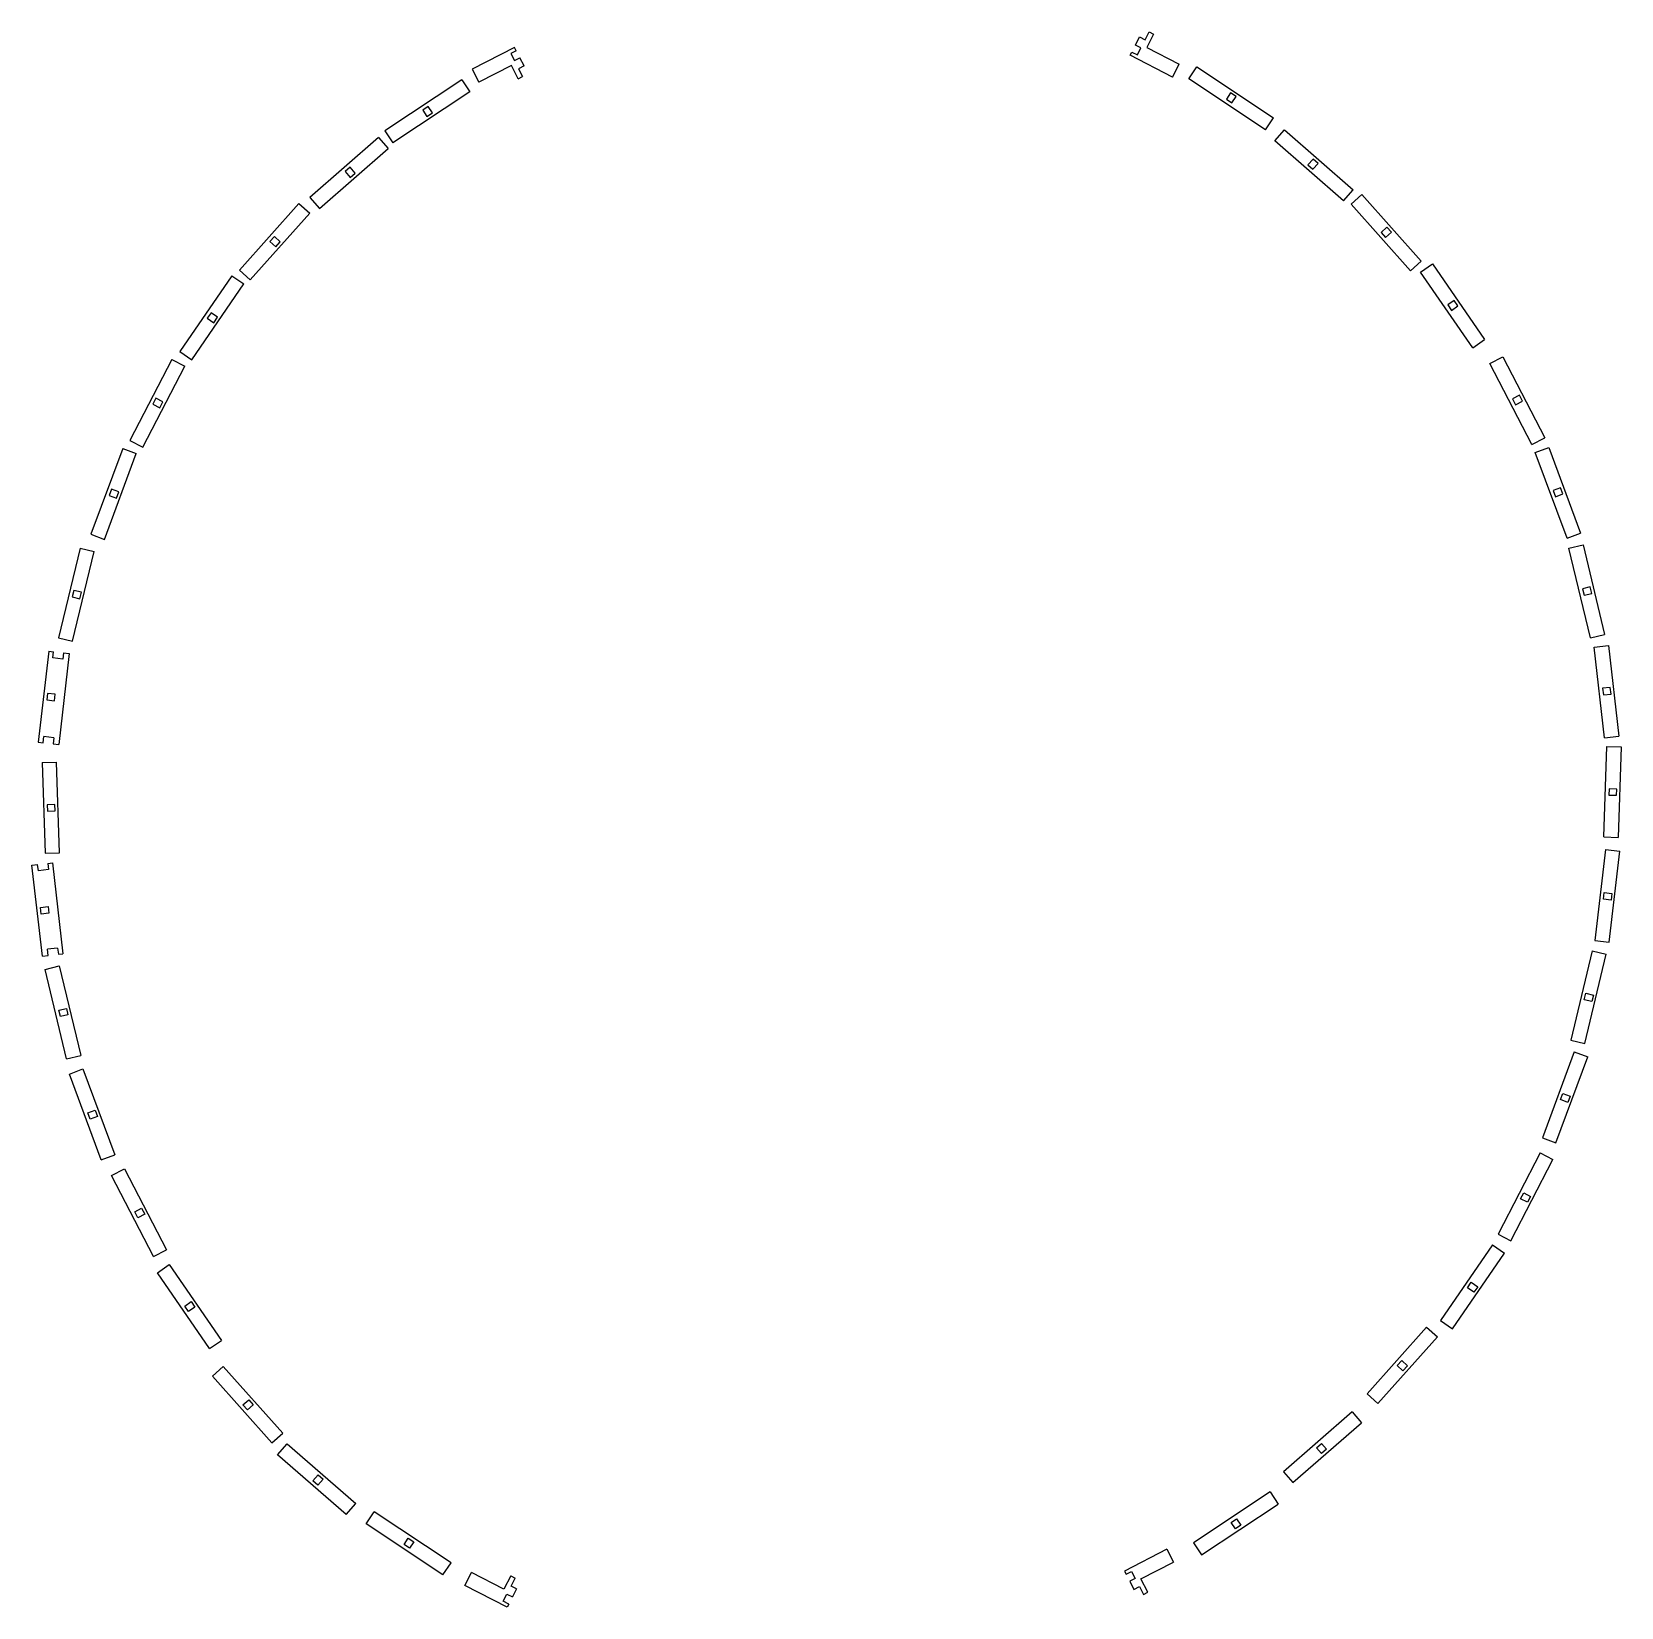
# Model space of a CAD drawing. Extents: x -207 to 561, y -233 to 528.
import ezdxf

# ---------------------------------------------------------------- set-up
doc = ezdxf.new("R2010")
doc.units = 0
doc.layers.get('0').update_dxf_attribs({"linetype": 'CONTINUOUS'})

msp = doc.modelspace()

# ---------------------------------------------------------------- linework, layer by layer
at = {"color": 7, "linetype": 'CONTINUOUS'}
for p, q in [((326.16, 522.08), (328.18, 526.01)), ((328.18, 526.01), (330.85, 524.63)), ((330.85, 524.63), (332.82, 528.47)), ((334.94, 527.38), (331.6, 520.9)), ((332.82, 528.47), (334.94, 527.38)), ((26.22, 520.89), (5.75, 510.35)), ((27.02, 519.34), (24.34, 517.96)), ((24.34, 517.96), (26.09, 514.57)), ((26.09, 514.57), (28.77, 515.95)), ((27.02, 519.34), (26.22, 520.89)), ((30.79, 512.02), (28.77, 515.95)), ((323.62, 517.14), (324.41, 518.69)), ((344.09, 506.6), (323.62, 517.14)), ((324.41, 518.69), (327.09, 517.31)), ((328.84, 520.7), (326.16, 522.08)), ((327.09, 517.31), (328.84, 520.7)), ((331.6, 520.9), (347.3, 512.83)), ((5.75, 510.35), (8.95, 504.13)), ((24.65, 512.21), (8.95, 504.13)), ((27.98, 505.73), (24.65, 512.21)), ((30.79, 512.02), (28.12, 510.65)), ((28.12, 510.65), (30.1, 506.81)), ((344.09, 506.6), (347.3, 512.83)), ((351.91, 505.74), (355.78, 511.57)), ((355.78, 511.57), (392.88, 486.97)), ((0.65, 505.24), (-36.45, 480.64)), ((4.52, 499.41), (-32.58, 474.81)), ((0.65, 505.24), (4.52, 499.41)), ((27.98, 505.73), (30.1, 506.81)), ((389.01, 481.14), (351.91, 505.74)), ((-15.5, 492.35), (-18.19, 490.57)), ((-13.45, 489.26), (-15.5, 492.35)), ((372.12, 498.97), (370.07, 495.88)), ((370.07, 495.88), (372.75, 494.1)), ((374.8, 497.19), (372.12, 498.97)), ((372.75, 494.1), (374.8, 497.19)), ((-18.19, 490.57), (-16.14, 487.48)), ((-16.14, 487.48), (-13.45, 489.26)), ((389.01, 481.14), (392.88, 486.97)), ((-39.55, 477.33), (-72.73, 448.42)), ((-39.55, 477.33), (-34.95, 472.05)), ((-36.45, 480.64), (-32.58, 474.81)), ((393.53, 475.75), (398.13, 481.03)), ((398.13, 481.03), (431.31, 452.12)), ((-68.13, 443.14), (-34.95, 472.05)), ((426.71, 446.85), (393.53, 475.75)), ((-53.23, 463.09), (-55.65, 460.98)), ((-55.65, 460.98), (-53.17, 458.13)), ((-50.75, 460.24), (-53.23, 463.09)), ((411.99, 467), (409.51, 464.15)), ((409.51, 464.15), (411.93, 462.04)), ((411.93, 462.04), (414.41, 464.89)), ((414.41, 464.89), (411.99, 467)), ((-53.17, 458.13), (-50.75, 460.24)), ((-78.01, 445.53), (-106.74, 413.32)), ((-78.01, 445.53), (-72.79, 440.87)), ((-72.73, 448.42), (-68.13, 443.14)), ((426.71, 446.85), (431.31, 452.12)), ((430.31, 445.15), (435.54, 449.81)), ((435.54, 449.81), (464.27, 417.6)), ((-101.52, 408.66), (-72.79, 440.87)), ((459.05, 412.94), (430.31, 445.15)), ((447.66, 434.03), (444.88, 431.55)), ((444.88, 431.55), (447.02, 429.15)), ((447.02, 429.15), (449.8, 431.63)), ((449.8, 431.63), (447.66, 434.03)), ((-89.86, 429.52), (-92.01, 427.11)), ((-92.01, 427.11), (-89.23, 424.63)), ((-87.08, 427.04), (-89.86, 429.52)), ((-89.23, 424.63), (-87.08, 427.04)), ((459.05, 412.94), (464.27, 417.6)), ((463.94, 412.41), (469.71, 416.38)), ((469.71, 416.38), (494.87, 379.75)), ((-110.36, 410.62), (-135.52, 374)), ((-110.36, 410.62), (-104.59, 406.66)), ((-106.74, 413.32), (-101.52, 408.66)), ((489.1, 375.79), (463.94, 412.41)), ((-129.75, 370.04), (-104.59, 406.66)), ((-120.47, 392.69), (-122.29, 390.04)), ((-117.36, 390.56), (-120.47, 392.69)), ((480.16, 398.68), (477.05, 396.54)), ((477.05, 396.54), (478.87, 393.89)), ((478.87, 393.89), (481.98, 396.03)), ((481.98, 396.03), (480.16, 398.68)), ((-122.29, 390.04), (-119.18, 387.91)), ((-119.18, 387.91), (-117.36, 390.56)), ((489.1, 375.79), (494.87, 379.75)), ((-139.41, 370.19), (-159.69, 331.01)), ((-139.41, 370.19), (-133.19, 366.97)), ((-135.52, 374), (-129.75, 370.04)), ((497.41, 368.21), (503.63, 371.43)), ((503.63, 371.43), (523.91, 332.25)), ((-153.48, 327.79), (-133.19, 366.97)), ((517.69, 329.03), (497.41, 368.21)), ((-147.08, 351.42), (-148.55, 348.57)), ((-148.55, 348.57), (-145.21, 346.84)), ((-143.73, 349.69), (-147.08, 351.42)), ((-145.21, 346.84), (-143.73, 349.69)), ((511.65, 352.85), (508.31, 351.12)), ((508.31, 351.12), (509.78, 348.26)), ((509.78, 348.26), (513.12, 349.99)), ((513.12, 349.99), (511.65, 352.85)), ((-159.69, 331.01), (-153.48, 327.79)), ((517.69, 329.03), (523.91, 332.25)), ((-163.11, 327.15), (-178.52, 285.7)), ((-171.96, 283.26), (-156.55, 324.71)), ((-163.11, 327.15), (-156.55, 324.71)), ((519.26, 325.27), (525.82, 327.71)), ((534.67, 283.82), (519.26, 325.27)), ((525.82, 327.71), (541.23, 286.26)), ((-168.48, 307.5), (-169.6, 304.49)), ((-164.98, 306.2), (-168.48, 307.5)), ((531.53, 308.19), (528.04, 306.89)), ((532.65, 305.18), (531.53, 308.19)), ((-169.6, 304.49), (-166.1, 303.19)), ((-166.1, 303.19), (-164.98, 306.2)), ((528.04, 306.89), (529.16, 303.88)), ((529.16, 303.88), (532.65, 305.18)), ((-178.52, 285.7), (-171.96, 283.26)), ((534.67, 283.82), (541.23, 286.26)), ((-183.73, 279), (-194.13, 235.72)), ((-187.33, 234.08), (-176.92, 277.36)), ((-183.73, 279), (-176.92, 277.36)), ((535.62, 278.96), (542.43, 280.59)), ((546.03, 235.68), (535.62, 278.96)), ((542.43, 280.59), (552.83, 237.31)), ((-186.77, 258.56), (-187.52, 255.43)), ((-187.52, 255.43), (-183.86, 254.55)), ((-183.11, 257.68), (-186.77, 258.56)), ((-183.86, 254.55), (-183.11, 257.68)), ((545.86, 260.25), (542.2, 259.37)), ((542.2, 259.37), (542.95, 256.24)), ((542.95, 256.24), (546.61, 257.12)), ((546.61, 257.12), (545.86, 260.25)), ((-194.13, 235.72), (-187.33, 234.08)), ((546.03, 235.68), (552.83, 237.31)), ((547.72, 231.23), (554.68, 232.03)), ((552.82, 187.31), (547.72, 231.23)), ((554.68, 232.03), (559.77, 188.12)), ((-198.88, 229.21), (-203.97, 185.3)), ((-198.88, 229.21), (-196.54, 228.94)), ((-196.89, 225.96), (-196.54, 228.94)), ((-192, 225.39), (-196.89, 225.96)), ((-188.94, 228.06), (-194.04, 184.14)), ((-191.66, 228.37), (-192, 225.39)), ((-191.66, 228.37), (-188.94, 228.06)), ((-199.41, 208.86), (-199.78, 205.67)), ((-195.69, 208.42), (-199.41, 208.86)), ((-196.06, 205.24), (-195.69, 208.42)), ((555.58, 211.72), (551.86, 211.29)), ((551.86, 211.29), (552.24, 208.1)), ((552.24, 208.1), (555.95, 208.53)), ((555.95, 208.53), (555.58, 211.72)), ((-199.78, 205.67), (-196.06, 205.24)), ((-203.97, 185.3), (-201.64, 185.03)), ((-201.64, 185.03), (-201.3, 188.01)), ((-196.41, 187.44), (-201.3, 188.01)), ((-196.41, 187.44), (-196.75, 184.46)), ((-196.75, 184.46), (-194.04, 184.14)), ((552.82, 187.31), (559.77, 188.12)), ((552.43, 139.5), (553.85, 183.23)), ((553.85, 183.23), (560.85, 183.01)), ((560.85, 183.01), (559.43, 139.27)), ((-202.04, 175.4), (-195.04, 175.62)), ((-202.04, 175.4), (-200.62, 131.66)), ((-193.62, 131.89), (-195.04, 175.62)), ((555.01, 162.74), (554.91, 159.72)), ((558.71, 162.62), (555.01, 162.74)), ((558.61, 159.6), (558.71, 162.62)), ((-195.85, 155.14), (-199.56, 155.02)), ((-199.56, 155.02), (-199.46, 152)), ((-195.76, 152.12), (-195.85, 155.14)), ((554.91, 159.72), (558.61, 159.6)), ((-199.46, 152), (-195.76, 152.12)), ((552.43, 139.5), (559.43, 139.27)), ((-200.62, 131.66), (-193.62, 131.89)), ((553.2, 133.39), (548.1, 89.48)), ((553.2, 133.39), (560.16, 132.59)), ((555.06, 88.67), (560.16, 132.59)), ((-207.06, 125.8), (-204.24, 126.13)), ((-201.96, 81.89), (-207.06, 125.8)), ((-203.89, 123.15), (-204.24, 126.13)), ((-198.96, 123.72), (-203.89, 123.15)), ((-199.31, 126.7), (-197.13, 126.95)), ((-199.31, 126.7), (-198.96, 123.72)), ((-197.13, 126.95), (-192.03, 83.04)), ((552.25, 109.42), (552.62, 112.6)), ((555.97, 108.98), (552.25, 109.42)), ((552.62, 112.6), (556.34, 112.17)), ((556.34, 112.17), (555.97, 108.98)), ((-202.87, 105.43), (-199.15, 105.86)), ((-202.5, 102.24), (-202.87, 105.43)), ((-198.78, 102.67), (-202.5, 102.24)), ((-199.15, 105.86), (-198.78, 102.67)), ((-194.56, 85.77), (-199.48, 85.19)), ((-199.14, 82.21), (-199.48, 85.19)), ((-194.56, 85.77), (-194.21, 82.79)), ((546.84, 84.54), (536.44, 41.25)), ((546.84, 84.54), (553.65, 82.9)), ((548.1, 89.48), (555.06, 88.67)), ((-201.96, 81.89), (-199.14, 82.21)), ((-200.61, 75.5), (-193.81, 77.14)), ((-194.21, 82.79), (-192.03, 83.04)), ((-193.81, 77.14), (-183.4, 33.85)), ((543.24, 39.62), (553.65, 82.9)), ((-190.21, 32.22), (-200.61, 75.5)), ((543.01, 60.84), (543.77, 63.97)), ((543.77, 63.97), (547.43, 63.09)), ((547.43, 63.09), (546.68, 59.96)), ((-194, 55.78), (-190.34, 56.66)), ((-193.25, 52.66), (-194, 55.78)), ((-190.34, 56.66), (-189.59, 53.54)), ((546.68, 59.96), (543.01, 60.84)), ((-189.59, 53.54), (-193.25, 52.66)), ((536.44, 41.25), (543.24, 39.62)), ((-190.21, 32.22), (-183.4, 33.85)), ((538.17, 35.62), (522.76, -5.83)), ((529.32, -8.27), (544.73, 33.18)), ((538.17, 35.62), (544.73, 33.18)), ((-188.91, 24.94), (-182.35, 27.38)), ((-173.49, -16.5), (-188.91, 24.94)), ((-182.35, 27.38), (-166.93, -14.06)), ((531.54, 12.56), (532.65, 15.57)), ((532.65, 15.57), (536.15, 14.27)), ((535.03, 11.25), (531.54, 12.56)), ((536.15, 14.27), (535.03, 11.25)), ((-179.98, 6.16), (-176.49, 7.46)), ((-178.86, 3.15), (-179.98, 6.16)), ((-175.37, 4.45), (-178.86, 3.15)), ((-176.49, 7.46), (-175.37, 4.45)), ((522.76, -5.83), (529.32, -8.27)), ((-173.49, -16.5), (-166.93, -14.06)), ((521.65, -13.2), (501.37, -52.38)), ((521.65, -13.2), (527.87, -16.42)), ((-168.47, -24.03), (-162.26, -20.81)), ((-162.26, -20.81), (-141.97, -59.99)), ((507.58, -55.6), (527.87, -16.42)), ((-148.19, -63.21), (-168.47, -24.03)), ((512.26, -35.28), (513.74, -32.43)), ((515.6, -37.01), (512.26, -35.28)), ((513.74, -32.43), (517.08, -34.16)), ((517.08, -34.16), (515.6, -37.01)), ((-157.34, -41.6), (-153.99, -39.86)), ((-155.86, -44.45), (-157.34, -41.6)), ((-152.52, -42.72), (-155.86, -44.45)), ((-153.99, -39.86), (-152.52, -42.72)), ((501.37, -52.38), (507.58, -55.6)), ((-148.19, -63.21), (-141.97, -59.99)), ((498.65, -57.55), (473.49, -94.18)), ((498.65, -57.55), (504.42, -61.52)), ((-146.38, -71.1), (-140.61, -67.14)), ((-140.61, -67.14), (-115.45, -103.76)), ((479.26, -98.14), (504.42, -61.52)), ((-121.22, -107.72), (-146.38, -71.1)), ((486.59, -78.31), (488.41, -75.66)), ((488.41, -75.66), (491.53, -77.79)), ((489.7, -80.44), (486.59, -78.31)), ((491.53, -77.79), (489.7, -80.44)), ((-133.15, -87.15), (-130.04, -85.01)), ((-131.33, -89.8), (-133.15, -87.15)), ((-128.22, -87.66), (-131.33, -89.8)), ((-130.04, -85.01), (-128.22, -87.66)), ((466.81, -97.32), (438.08, -129.53)), ((466.81, -97.32), (472.04, -101.98)), ((473.49, -94.18), (479.26, -98.14)), ((-121.22, -107.72), (-115.45, -103.76)), ((443.3, -134.19), (472.04, -101.98)), ((452.64, -115.93), (454.79, -113.53)), ((454.79, -113.53), (457.57, -116.01)), ((-119.76, -121.08), (-114.54, -116.42)), ((-91.03, -153.29), (-119.76, -121.08)), ((-114.54, -116.42), (-85.81, -148.63)), ((455.42, -118.41), (452.64, -115.93)), ((457.57, -116.01), (455.42, -118.41)), ((438.08, -129.53), (443.3, -134.19)), ((-105.03, -134.87), (-102.25, -132.4)), ((-102.88, -137.28), (-105.03, -134.87)), ((-100.1, -134.8), (-102.88, -137.28)), ((-102.25, -132.4), (-100.1, -134.8)), ((430.81, -138.29), (397.63, -167.19)), ((402.22, -172.47), (435.41, -143.56)), ((430.81, -138.29), (435.41, -143.56)), ((-91.03, -153.29), (-85.81, -148.63)), ((413.6, -155.59), (416.02, -153.48)), ((416.02, -153.48), (418.51, -156.33)), ((-88.28, -158.98), (-83.69, -153.7)), ((-55.1, -187.89), (-88.28, -158.98)), ((-83.69, -153.7), (-50.5, -182.61)), ((416.09, -158.44), (413.6, -155.59)), ((418.51, -156.33), (416.09, -158.44)), ((-71.21, -171.54), (-68.73, -168.69)), ((-68.73, -168.69), (-66.31, -170.8)), ((397.63, -167.19), (402.22, -172.47)), ((-68.79, -173.65), (-71.21, -171.54)), ((-66.31, -170.8), (-68.79, -173.65)), ((-55.1, -187.89), (-50.5, -182.61)), ((391.31, -176.96), (354.21, -201.56)), ((358.08, -207.4), (395.18, -182.8)), ((391.31, -176.96), (395.18, -182.8)), ((-45.49, -192.4), (-41.62, -186.56)), ((-4.52, -211.16), (-41.62, -186.56)), ((372.37, -191.7), (375.05, -189.92)), ((374.42, -194.79), (372.37, -191.7)), ((375.05, -189.92), (377.1, -193.01)), ((-8.39, -217), (-45.49, -192.4)), ((-27.23, -202.33), (-25.18, -199.24)), ((-25.18, -199.24), (-22.49, -201.02)), ((377.1, -193.01), (374.42, -194.79)), ((-24.54, -204.11), (-27.23, -202.33)), ((-22.49, -201.02), (-24.54, -204.11)), ((341.31, -204.66), (320.84, -215.2)), ((341.31, -204.66), (344.51, -210.89)), ((354.21, -201.56), (358.08, -207.4)), ((-8.39, -217), (-4.52, -211.16)), ((328.82, -218.97), (344.51, -210.89)), ((2.11, -222.11), (5.31, -215.88)), ((22.58, -232.64), (2.11, -222.11)), ((21, -223.96), (5.31, -215.88)), ((24.34, -217.48), (21, -223.96)), ((24.34, -217.48), (26.45, -218.57)), ((24.48, -222.41), (26.45, -218.57)), ((27.14, -223.78), (24.48, -222.41)), ((320.84, -215.2), (321.63, -216.75)), ((321.63, -216.75), (324.31, -215.37)), ((326.06, -218.76), (323.38, -220.14)), ((323.38, -220.14), (325.4, -224.07)), ((324.31, -215.37), (326.06, -218.76)), ((332.15, -225.45), (328.82, -218.97)), ((20.7, -229.72), (22.44, -226.33)), ((23.38, -231.1), (20.7, -229.72)), ((22.44, -226.33), (25.12, -227.7)), ((27.14, -223.78), (25.12, -227.7)), ((325.4, -224.07), (328.07, -222.7)), ((328.07, -222.7), (330.04, -226.53)), ((330.04, -226.53), (332.15, -225.45)), ((23.38, -231.1), (22.58, -232.64))]:
    msp.add_line(p, q, dxfattribs=at)

doc.saveas('drawing.dxf')
